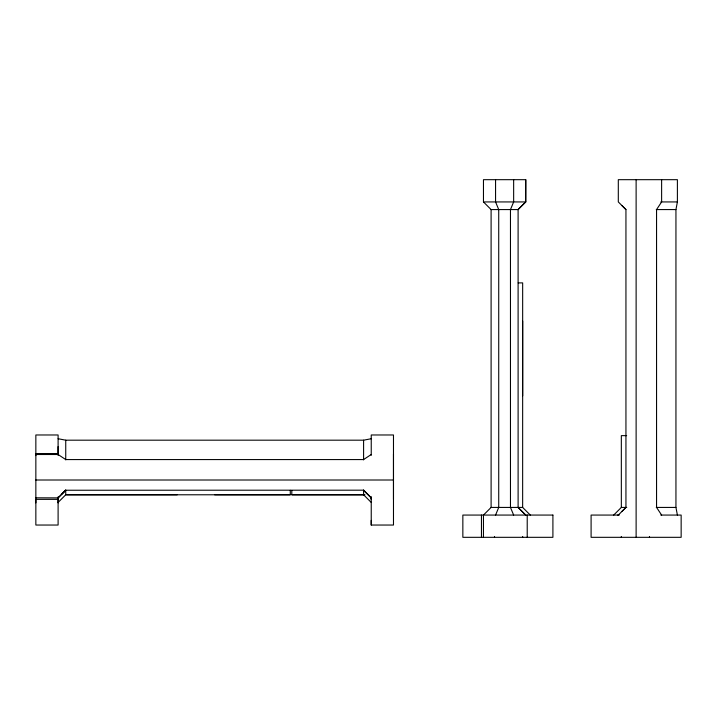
<?xml version="1.0" encoding="UTF-8"?>
<svg xmlns="http://www.w3.org/2000/svg" width="717" height="717" viewBox="0 0 717 717"><rect width="100%" height="100%" fill="white"/><g stroke="black" fill="none" stroke-linecap="round" stroke-linejoin="round"><path stroke-width="1.08" d="M35.85 502.886L35.85 499.346L58.104 499.346L58.104 502.886M35.85 455.573L35.85 453.583L58.104 453.583L58.104 446.619M58.104 497.885L65.74 490.186L58.104 497.885L35.85 497.822M371.227 499.417L371.227 497.186M371.236 455.331L371.236 434.977L393.481 434.977L393.481 525.041L371.227 525.041L371.236 520.399M393.481 499.417L393.481 454.076M483.464 201.934L483.464 179.68L525.749 179.68L525.749 201.934L518.104 209.579L491.1 209.57L483.464 201.934L525.749 201.934M495.564 179.68L495.564 201.934L498.727 209.57L498.727 507.43L495.564 515.066M513.65 179.68L513.65 201.934L510.468 209.57L510.468 507.43L513.65 515.066M522.666 321.037L522.666 395.963M649.485 537.32L649.494 536.54M522.648 537.32L522.684 536.54M677.395 515.066L675.943 507.43L675.943 209.57L677.395 201.934L677.395 179.68L618.305 179.68L618.305 201.934L625.941 209.57L625.941 507.43L618.305 515.066L617.615 515.066M65.74 490.186L61.949 493.977M622.15 511.221L625.941 507.43M58.104 502.42L65.74 494.784L290.277 494.784M518.05 209.579L525.686 201.934L525.749 179.68M491.1 209.57L491.109 507.43L483.464 515.066L483.437 537.32M613.707 515.066L621.343 507.43L626.748 507.43M371.236 454.506L363.591 459.57L65.74 459.57L58.104 454.506L35.85 454.506M58.104 438.732L65.74 440.184L363.591 440.184L371.236 438.732M660.796 201.934L677.395 201.934M656.261 209.57L675.943 209.57M518.212 282.892L522.666 282.892L522.648 507.43L530.293 515.066M626.649 435.64L621.334 435.64L621.343 507.43M35.85 480.005L393.481 480.005M65.74 490.24L363.591 490.186L371.227 497.813L371.227 498.512M291.801 494.784L363.591 494.784L371.236 502.42M66.412 494.793L177.207 494.793M214.67 494.784L290.277 494.793L290.277 490.338M365.007 494.793L291.801 494.793L291.801 490.536M491.109 507.43L518.113 507.43L525.749 515.066M518.328 507.43L522.648 507.43M656.261 507.43L675.943 507.43M619.282 515.066L591.095 515.066L591.095 537.32L681.15 537.32L681.15 515.066L660.796 515.066M625.941 209.57L622.15 205.779M363.591 490.186L371.227 497.822L363.591 490.177L364.577 491.172M518.05 507.421L525.686 515.066M661.621 515.066L656.557 507.43L656.557 209.57L661.621 201.934L661.621 179.68M621.316 536.54L621.343 537.32M494.506 536.54L494.506 537.32M636.122 179.68L636.122 537.32M527.219 515.066L527.219 537.32M518.104 209.579L518.113 507.43M481.457 515.066L481.457 537.32M371.236 496.845L371.236 525.041M363.591 440.184L363.591 459.875M363.591 490.464L363.591 494.784M65.74 440.184L65.74 459.875M65.74 490.464L65.74 494.784M58.104 455.429L58.104 434.977L35.85 434.977L35.85 525.041L58.104 525.041L58.104 496.845M552.906 515.066L462.85 515.066L462.85 537.32L552.906 537.32L552.906 515.066"/></g></svg>
